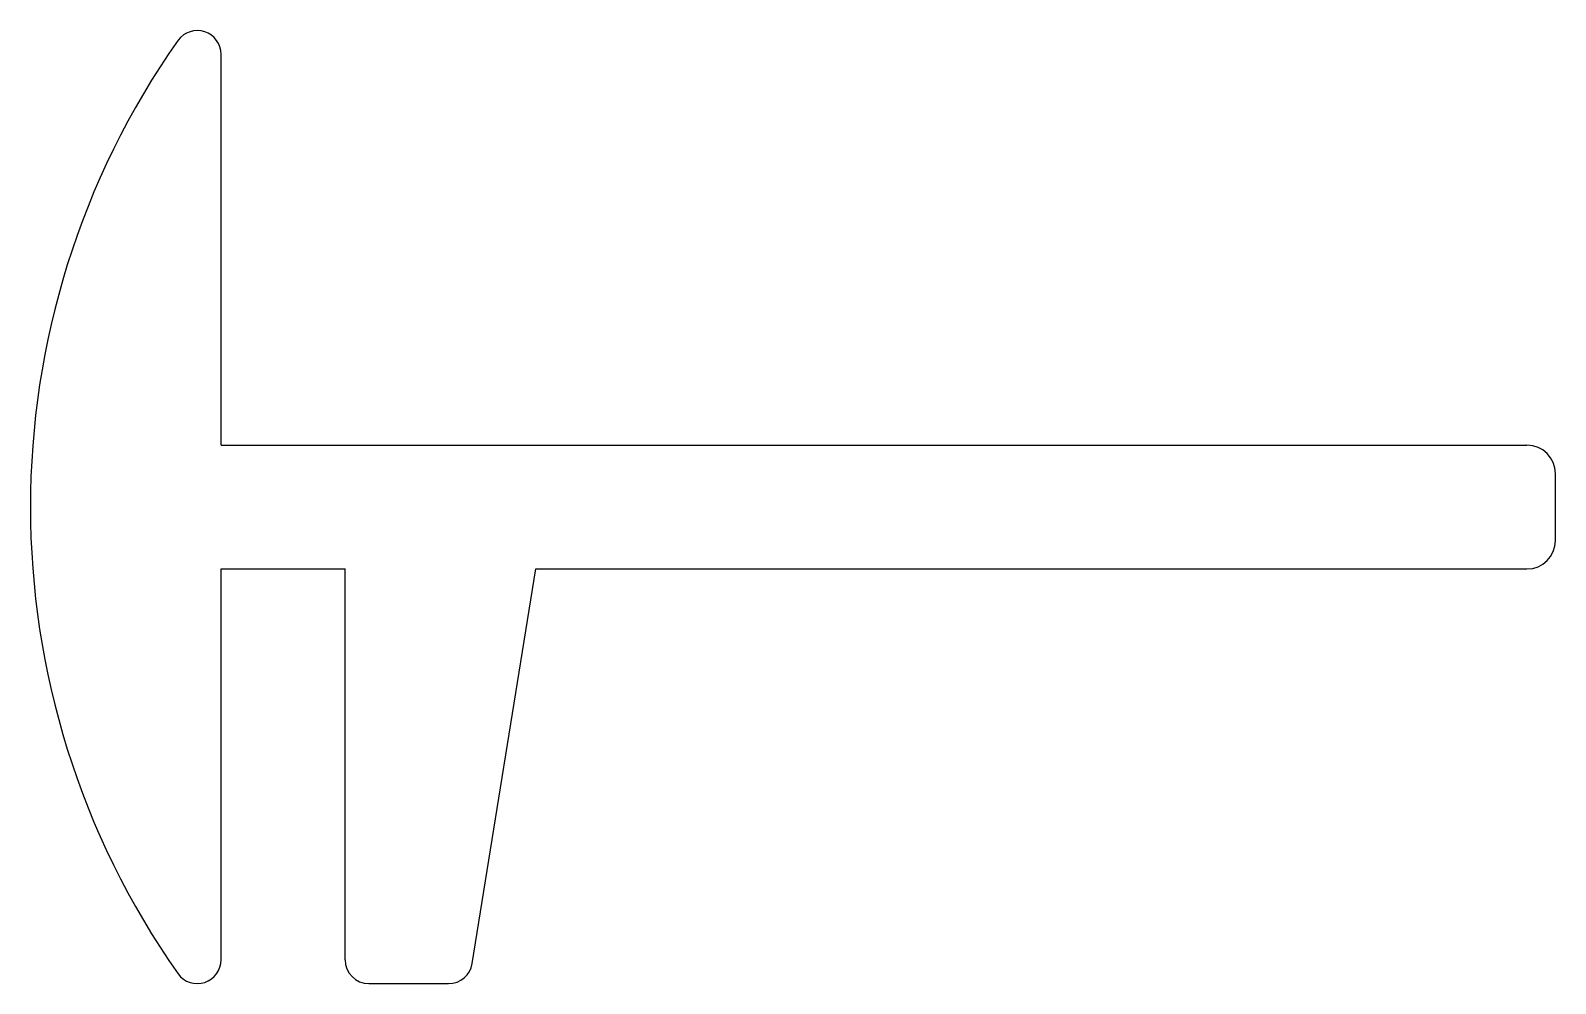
# Model space of a CAD drawing. Extents: x 55.9 to 71.9, y 29.6 to 39.6.
import ezdxf

# ---------------------------------------------------------------- set-up
doc = ezdxf.new("R2010")
doc.units = 0
doc.layers.get('0').update_dxf_attribs({"linetype": 'CONTINUOUS'})

msp = doc.modelspace()

# ---------------------------------------------------------------- linework, layer by layer
for p, q in [((57.927, 35.254), (57.927, 39.354)), ((57.927, 35.254), (71.627, 35.254)), ((71.927, 34.254), (71.927, 34.954)), ((57.927, 29.854), (57.927, 33.954)), ((57.927, 33.954), (59.227, 33.954)), ((59.227, 29.854), (59.227, 33.954)), ((60.561, 29.815), (61.227, 33.954)), ((61.227, 33.954), (71.627, 33.954)), ((59.477, 29.604), (60.314, 29.604))]:
    msp.add_line(p, q)
for centre, radius, start, end in [((57.677, 39.354), 0.25, 0, 143.7507), ((64.447, 34.604), 8.521, 144.9126, 215.0874), ((71.627, 34.954), 0.3, 0, 90), ((71.627, 34.254), 0.3, 270, 0), ((57.677, 29.854), 0.25, 216.2493, 0), ((59.477, 29.854), 0.25, 180, 270), ((60.314, 29.854), 0.25, 270, 350.8584)]:
    msp.add_arc(centre, radius, start, end)

doc.saveas('drawing.dxf')
